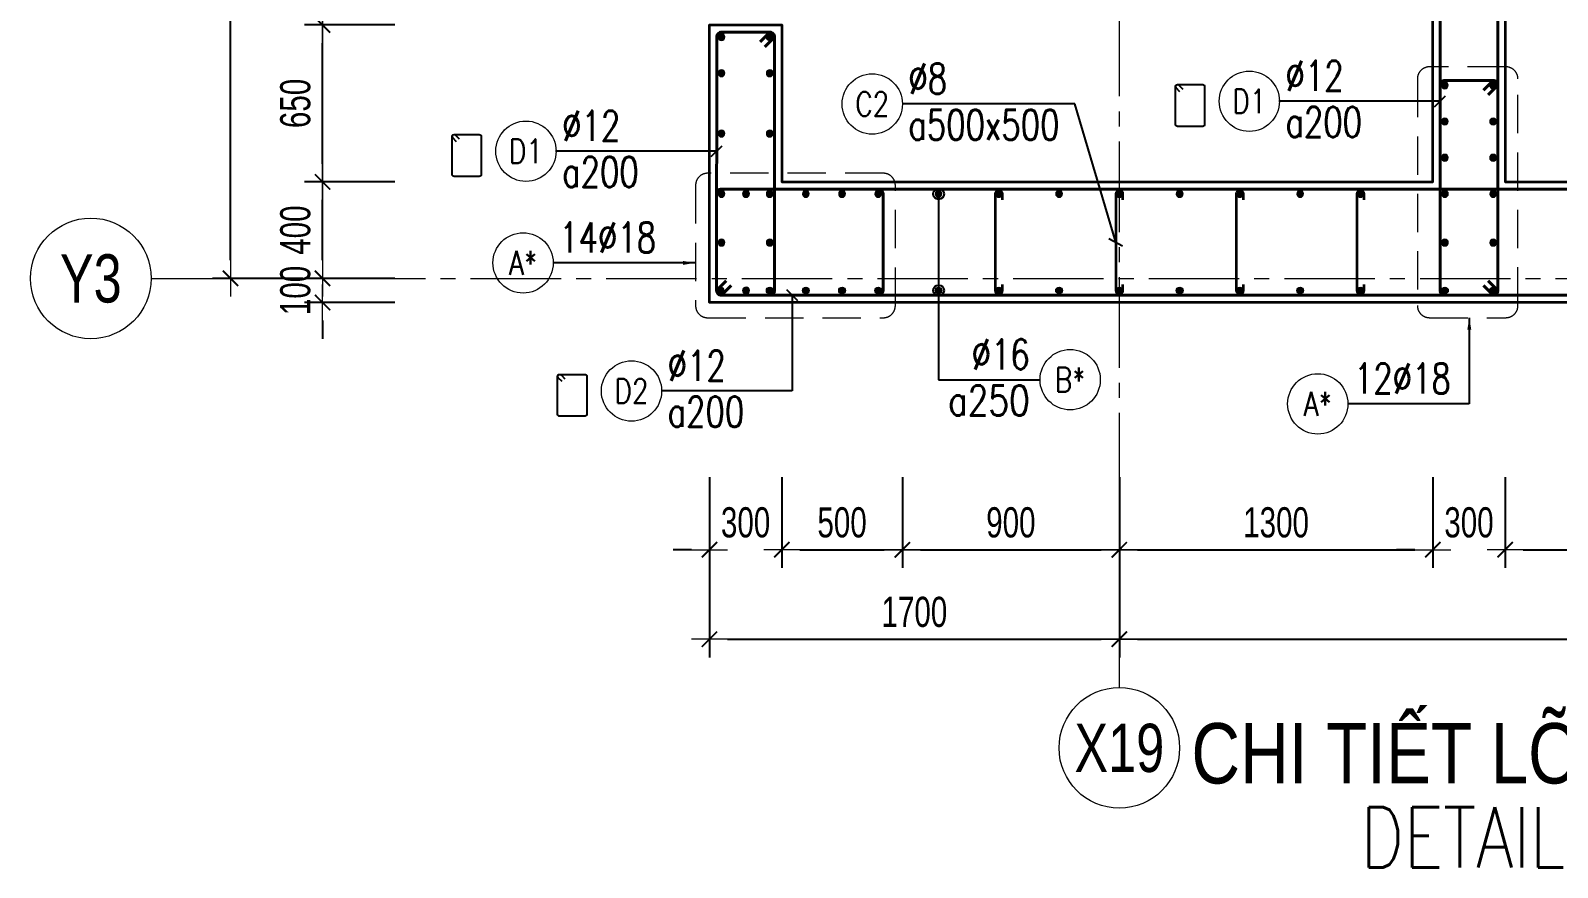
# Model space of a CAD drawing. Header units: millimetres. Extents: x 944027 to 981803, y -83026 to 82675.
# Drawn here: x 964636 to 970969, y 34143 to 37611 of the extents above; entities that cross this region are included whole.
import ezdxf
from ezdxf.enums import TextEntityAlignment as Align

# ---------------------------------------------------------------- set-up
doc = ezdxf.new("R2010")
doc.units = ezdxf.units.MM
doc.header["$MEASUREMENT"] = 0
for name, pattern in [('HIDDEN2', [4.7625, 3.175, -1.5875]), ('HT_Dim Grid$0$CENTER2', [1.125, 0.75, -0.125, 0.125, -0.125]), ('HT_Grid$0$CENTER2', [1.125, 0.75, -0.125, 0.125, -0.125])]:
    doc.linetypes.add(name, pattern=pattern)
doc.layers.get('0').update_dxf_attribs({"lineweight": 20})
doc.layers.get('Defpoints').update_dxf_attribs({"color": 151, "lineweight": 9})
for name, color, linetype, lineweight in [('HT_Dim Grid$0$NDC_S_AXIS', 5, 'HT_Dim Grid$0$CENTER2', 13), ('HT_Dim Grid$0$NDC_S_SYMBOL', 1, 'Continuous', 15), ('HT_Dim Grid$0$NDC_S_TEXT SYMBOL', 7, 'Continuous', 20), ('HT_Grid$0$NDC_S_AXIS', 5, 'HT_Grid$0$CENTER2', 13), ('KC-LEADER', 153, 'Continuous', 18), ('KC-THEP', 6, 'Continuous', 40), ('NDC_S_ANNO', 7, 'Continuous', 20), ('NDC_S_DIM', 1, 'Continuous', 15), ('NDC_S_ENG TITLE', 3, 'Continuous', 20), ('NDC_S_HIDDEN', 8, 'HIDDEN2', 13), ('NDC_S_LEADER', 1, 'Continuous', 15), ('NDC_S_REBAR', 4, 'Continuous', 35), ('NDC_S_STIRRUP', 4, 'Continuous', 40), ('NDC_S_TEXT SYMBOL', 7, 'Continuous', 20), ('NDC_S_VN TEXT', 7, 'Continuous', 20), ('NDC_S_VN TITLE', 6, 'Continuous', 35), ('NDC_S_WALL', 6, 'Continuous', 35)]:
    doc.layers.add(name, color=color, linetype=linetype, lineweight=lineweight)
doc.layers.add('Ligature', color=1, linetype='Continuous')
doc.styles.add('HT_Dim Grid$0$NDC_ANNO', font='', dxfattribs={"width": 0.8})
doc.styles.add('NDC_ANNO', font='', dxfattribs={"width": 0.8})
doc.styles.add('NDC_ARIAL', font='arial.ttf', dxfattribs={"width": 0.85})
doc.styles.add('NDC_DIM', font='', dxfattribs={"width": 0.75})
doc.styles.add('NDC_EN TXT', font='romans.shx', dxfattribs={"width": 0.8})
doc.styles.add('NDC_VIE TXT', font='arial.ttf', dxfattribs={"width": 0.8})
doc.styles.get('HT_Dim Grid$0$NDC_ANNO').set_extended_font_data('Dotum')
doc.styles.get('NDC_ANNO').set_extended_font_data('Dotum')
doc.styles.get('NDC_DIM').set_extended_font_data('Dotum')
doc.dimstyles.new('NDC_1-50', dxfattribs={"dimscale": 50, "dimtxt": 2.5, "dimasz": 1, "dimexe": 1.5, "dimexo": 0, "dimgap": 0.8, "dimtad": 1, "dimdec": 0, "dimdsep": 46, "dimtxsty": 'NDC_ARIAL', "dimblk": 'DIMMARK', "dimcen": 49999.938995, "dimdle": 1.5, "dimclrd": 1, "dimclre": 1, "dimclrt": 3, "dimadec": 0, "dimazin": 0, "dimtfac": 1, "dimtdec": 0, "dimtix": 1, "dimtmove": 2, "dimatfit": 3, "dimfxl": 1, "dimarcsym": 0})
doc.dimstyles.new('NDC_dim_30', dxfattribs={"dimscale": 30, "dimtxt": 2.5, "dimasz": 1.5, "dimexe": 1.5, "dimexo": 2.5, "dimgap": 1, "dimtad": 1, "dimdec": 0, "dimzin": 0, "dimdsep": 46, "dimtxsty": 'NDC_DIM', "dimblk": 'DIMMARK', "dimcen": 0.09, "dimdle": 1.2, "dimclrd": 1, "dimclre": 1, "dimclrt": 3, "dimadec": 0, "dimazin": 0, "dimtfac": 1, "dimtdec": 0, "dimtix": 1, "dimtofl": 0, "dimtmove": 0, "dimatfit": 3, "dimfxl": 6, "dimfxlon": 1, "dimtolj": 1, "dimtzin": 0, "dimarcsym": 0})
doc.dimstyles.new('NDC_dim_50', dxfattribs={"dimscale": 50, "dimtxt": 2.5, "dimasz": 1.5, "dimexe": 1.5, "dimexo": 2.5, "dimgap": 1, "dimtad": 1, "dimdec": 0, "dimzin": 0, "dimdsep": 46, "dimtxsty": 'NDC_DIM', "dimblk": 'DIMMARK', "dimcen": 0.09, "dimdle": 1.2, "dimclrd": 1, "dimclre": 1, "dimclrt": 3, "dimadec": 0, "dimazin": 0, "dimtfac": 1, "dimtdec": 0, "dimtix": 1, "dimtofl": 0, "dimtmove": 0, "dimatfit": 3, "dimfxl": 6, "dimfxlon": 1, "dimtolj": 1, "dimtzin": 0, "dimarcsym": 0})

# ---------------------------------------------------------------- blocks, each defined once
blk = doc.blocks.new('THEP')
at = {"layer": 'KC-LEADER', "color": 6}
blk.add_circle((0, 0), 14, dxfattribs=at)
at = {"layer": 'KC-THEP'}
for p, q in [((-14, 0), (14, 0)), ((9.9, 9.9), (-9.9, -9.9)), ((-9.9, 9.9), (9.9, -9.9)), ((0, 14), (0, -14))]:
    blk.add_line(p, q, dxfattribs=at)
blk = doc.blocks.new('DIMMARK')
at = {"layer": 'NDC_S_DIM', "color": 1}
blk.add_line((-1.5, 0), (1, 0), dxfattribs=at)
at = {"layer": 'NDC_S_DIM', "color": 2, "const_width": 0.1}
blk.add_lwpolyline([(-0.424, -0.424), (0.424, 0.424)], dxfattribs=at)
blk = doc.blocks.new('*U13')
blk.add_circle((-2.5, 0), 2.5)
at = {"layer": 'NDC_S_VN TEXT', "color": 3, "style": 'NDC_EN TXT', "width": 0.75}
blk.add_attdef('DK1', (0.5, 0.85), '', height=2.5, dxfattribs=at)
at = {"layer": 'NDC_S_VN TEXT', "color": 7, "style": 'NDC_EN TXT', "width": 0.8}
blk.add_attdef('SH2', text='', height=2, dxfattribs=at).set_placement((-2.5, 0), align=Align.MIDDLE)
blk = doc.blocks.new('*U11')
blk.add_circle((-2.5, 0), 2.5)
at = {"layer": 'NDC_S_VN TEXT', "color": 3, "style": 'NDC_EN TXT', "width": 0.75}
for tag, p in [('DK1', (0.5, 0.85)), ('KC1', (0.5, -2.97))]:
    blk.add_attdef(tag, p, '', height=2.5, dxfattribs=at)
at = {"layer": 'NDC_S_VN TEXT', "color": 7, "style": 'NDC_EN TXT', "width": 0.8}
blk.add_attdef('SH2', text='', height=2, dxfattribs=at).set_placement((-2.5, 0), align=Align.MIDDLE)
blk = doc.blocks.new('*U10')
blk.add_circle((2.5, 0), 2.5)
at = {"layer": 'NDC_S_VN TEXT', "color": 3, "style": 'NDC_EN TXT'}
for tag, width, p in [('DK2', 0.75, (-0.85, 0.85)), ('KC2', 0.8, (-0.85, -2.97))]:
    blk.add_attdef(tag, text='', height=2.5, dxfattribs=dict(at, width=width)).set_placement(p, align=Align.RIGHT)
at = {"layer": 'NDC_S_VN TEXT', "color": 7, "style": 'NDC_EN TXT', "width": 0.8}
blk.add_attdef('SH3', text='', height=2, dxfattribs=at).set_placement((2.5, 0), align=Align.MIDDLE)
blk = doc.blocks.new('*U12')
blk.add_circle((-2.5, 0), 2.5)
at = {"layer": 'NDC_S_VN TEXT', "color": 3, "style": 'NDC_EN TXT', "width": 0.75}
for tag, p in [('DK1', (0.5, 0.85)), ('KC1', (0.5, -2.97))]:
    blk.add_attdef(tag, p, '', height=2.5, dxfattribs=at)
at = {"layer": 'NDC_S_VN TEXT', "color": 7, "style": 'NDC_EN TXT', "width": 0.8}
blk.add_attdef('SH2', text='', height=2, dxfattribs=at).set_placement((-2.5, 0), align=Align.MIDDLE)
blk = doc.blocks.new('*D217')
at = {"layer": 'Defpoints', "color": 0, "transparency": 16777216}
for p in [(965847.3, 36984.3), (967751.7, 36984.3), (967451.7, 36584.3)]:
    blk.add_point(p, dxfattribs=at)
at = {"layer": 'NDC_S_DIM', "color": 1, "lineweight": -2, "transparency": 16777216}
for p, q in [((966147.3, 36984.3), (965772.3, 36984.3)), ((965847.3, 36659.3), (965847.3, 36909.3)), ((966147.3, 36584.3), (965772.3, 36584.3))]:
    blk.add_line(p, q, dxfattribs=at)
at = {"layer": 'NDC_S_DIM', "color": 1, "lineweight": -2, "transparency": 16777216, "xscale": 75, "yscale": 75, "zscale": 75}
for p, rotation in [((965847.3, 36984.3), 90), ((965847.3, 36584.3), 270)]:
    blk.add_blockref('DIMMARK', p, dxfattribs=dict(at, rotation=rotation))
at = {"layer": 'NDC_S_DIM', "color": 3, "transparency": 16777216, "insert": (965734.7, 36784.3), "char_height": 125, "attachment_point": 5, "rotation": 90, "style": 'NDC_DIM'}
blk.add_mtext('\\A1;400', dxfattribs=at)
blk = doc.blocks.new('*D218')
at = {"layer": 'Defpoints', "color": 0, "transparency": 16777216}
for p in [(965847.3, 37634.3), (967751.7, 37634.3), (967751.7, 36984.3)]:
    blk.add_point(p, dxfattribs=at)
at = {"layer": 'NDC_S_DIM', "color": 1, "lineweight": -2, "transparency": 16777216}
for p, q in [((966147.3, 37634.3), (965772.3, 37634.3)), ((965847.3, 37059.3), (965847.3, 37559.3)), ((966147.3, 36984.3), (965772.3, 36984.3))]:
    blk.add_line(p, q, dxfattribs=at)
at = {"layer": 'NDC_S_DIM', "color": 1, "lineweight": -2, "transparency": 16777216, "xscale": 75, "yscale": 75, "zscale": 75}
for p, rotation in [((965847.3, 37634.3), 90), ((965847.3, 36984.3), 270)]:
    blk.add_blockref('DIMMARK', p, dxfattribs=dict(at, rotation=rotation))
at = {"layer": 'NDC_S_DIM', "color": 3, "transparency": 16777216, "insert": (965734.7, 37309.3), "char_height": 125, "attachment_point": 5, "rotation": 90, "style": 'NDC_DIM'}
blk.add_mtext('\\A1;650', dxfattribs=at)
blk = doc.blocks.new('*D221')
at = {"layer": 'Defpoints', "color": 0, "transparency": 16777216}
for p in [(965465.4, 45584.3), (967451.7, 45584.3), (967451.7, 36584.3)]:
    blk.add_point(p, dxfattribs=at)
at = {"layer": 'NDC_S_DIM', "color": 1, "lineweight": -2, "transparency": 16777216}
for p, q in [((965765.4, 45584.3), (965390.4, 45584.3)), ((965465.4, 36659.3), (965465.4, 45509.3)), ((965765.4, 36584.3), (965390.4, 36584.3))]:
    blk.add_line(p, q, dxfattribs=at)
at = {"layer": 'NDC_S_DIM', "color": 1, "lineweight": -2, "transparency": 16777216, "xscale": 75, "yscale": 75, "zscale": 75}
for p, rotation in [((965465.4, 45584.3), 90), ((965465.4, 36584.3), 270)]:
    blk.add_blockref('DIMMARK', p, dxfattribs=dict(at, rotation=rotation))
at = {"layer": 'NDC_S_DIM', "color": 3, "transparency": 16777216, "insert": (965352.8, 41084.3), "char_height": 125, "attachment_point": 5, "rotation": 90, "style": 'NDC_DIM'}
blk.add_mtext('\\A1;9000', dxfattribs=at)
blk = doc.blocks.new('*D200')
at = {"layer": 'Defpoints', "color": 0, "transparency": 16777216}
for p in [(967751.7, 36984.3), (967451.7, 36484.3), (967751.7, 35460)]:
    blk.add_point(p, dxfattribs=at)
at = {"layer": 'NDC_S_DIM', "color": 1, "lineweight": -2, "transparency": 16777216}
for p, q in [((967451.7, 35760), (967451.7, 35385)), ((967751.7, 35760), (967751.7, 35385)), ((967376.7, 35460), (967301.7, 35460)), ((967826.7, 35460), (967901.7, 35460))]:
    blk.add_line(p, q, dxfattribs=at)
at = {"layer": 'NDC_S_DIM', "color": 1, "lineweight": -2, "transparency": 16777216, "xscale": 75, "yscale": 75, "zscale": 75}
blk.add_blockref('DIMMARK', (967451.7, 35460), dxfattribs=at)
at = {"layer": 'NDC_S_DIM', "color": 1, "lineweight": -2, "transparency": 16777216, "xscale": 75, "yscale": 75, "zscale": 75, "rotation": 180}
blk.add_blockref('DIMMARK', (967751.7, 35460), dxfattribs=at)
at = {"layer": 'NDC_S_DIM', "color": 3, "transparency": 16777216, "insert": (967601.7, 35572.6), "char_height": 125, "attachment_point": 5, "style": 'NDC_DIM'}
blk.add_mtext('\\A1;300', dxfattribs=at)
blk = doc.blocks.new('*D201')
at = {"layer": 'Defpoints', "color": 0, "transparency": 16777216}
for p in [(967751.7, 36984.3), (968251.8, 36758.3), (968251.8, 35460)]:
    blk.add_point(p, dxfattribs=at)
at = {"layer": 'NDC_S_DIM', "color": 1, "lineweight": -2, "transparency": 16777216}
for p, q in [((967751.7, 35760), (967751.7, 35385)), ((968251.8, 35760), (968251.8, 35385)), ((967826.7, 35460), (968176.8, 35460))]:
    blk.add_line(p, q, dxfattribs=at)
at = {"layer": 'NDC_S_DIM', "color": 1, "lineweight": -2, "transparency": 16777216, "xscale": 75, "yscale": 75, "zscale": 75, "rotation": 180}
blk.add_blockref('DIMMARK', (967751.7, 35460), dxfattribs=at)
at = {"layer": 'NDC_S_DIM', "color": 1, "lineweight": -2, "transparency": 16777216, "xscale": 75, "yscale": 75, "zscale": 75}
blk.add_blockref('DIMMARK', (968251.8, 35460), dxfattribs=at)
at = {"layer": 'NDC_S_DIM', "color": 3, "transparency": 16777216, "insert": (968001.8, 35572.6), "char_height": 125, "attachment_point": 5, "style": 'NDC_DIM'}
blk.add_mtext('\\A1;500', dxfattribs=at)
blk = doc.blocks.new('*D202')
at = {"layer": 'Defpoints', "color": 0, "transparency": 16777216}
for p in [(970451.7, 36984.3), (970751.7, 36984.3), (970751.7, 35460)]:
    blk.add_point(p, dxfattribs=at)
at = {"layer": 'NDC_S_DIM', "color": 1, "lineweight": -2, "transparency": 16777216}
for p, q in [((970451.7, 35760), (970451.7, 35385)), ((970751.7, 35760), (970751.7, 35385)), ((970376.7, 35460), (970301.7, 35460)), ((970826.7, 35460), (970901.7, 35460))]:
    blk.add_line(p, q, dxfattribs=at)
at = {"layer": 'NDC_S_DIM', "color": 1, "lineweight": -2, "transparency": 16777216, "xscale": 75, "yscale": 75, "zscale": 75}
blk.add_blockref('DIMMARK', (970451.7, 35460), dxfattribs=at)
at = {"layer": 'NDC_S_DIM', "color": 1, "lineweight": -2, "transparency": 16777216, "xscale": 75, "yscale": 75, "zscale": 75, "rotation": 180}
blk.add_blockref('DIMMARK', (970751.7, 35460), dxfattribs=at)
at = {"layer": 'NDC_S_DIM', "color": 3, "transparency": 16777216, "insert": (970601.7, 35572.6), "char_height": 125, "attachment_point": 5, "style": 'NDC_DIM'}
blk.add_mtext('\\A1;300', dxfattribs=at)
blk = doc.blocks.new('*D203')
at = {"layer": 'Defpoints', "color": 0, "transparency": 16777216}
for p in [(970751.7, 36984.3), (972951.3, 36731.9), (972951.3, 35460)]:
    blk.add_point(p, dxfattribs=at)
at = {"layer": 'NDC_S_DIM', "color": 1, "lineweight": -2, "transparency": 16777216}
for p, q in [((970751.7, 35760), (970751.7, 35385)), ((972951.3, 35760), (972951.3, 35385)), ((970826.7, 35460), (972876.3, 35460))]:
    blk.add_line(p, q, dxfattribs=at)
at = {"layer": 'NDC_S_DIM', "color": 1, "lineweight": -2, "transparency": 16777216, "xscale": 75, "yscale": 75, "zscale": 75, "rotation": 180}
blk.add_blockref('DIMMARK', (970751.7, 35460), dxfattribs=at)
at = {"layer": 'NDC_S_DIM', "color": 1, "lineweight": -2, "transparency": 16777216, "xscale": 75, "yscale": 75, "zscale": 75}
blk.add_blockref('DIMMARK', (972951.3, 35460), dxfattribs=at)
at = {"layer": 'NDC_S_DIM', "color": 3, "transparency": 16777216, "insert": (971851.5, 35572.6), "char_height": 125, "attachment_point": 5, "style": 'NDC_DIM'}
blk.add_mtext('\\A1;2200', dxfattribs=at)
blk = doc.blocks.new('*D206')
at = {"layer": 'Defpoints', "color": 0, "transparency": 16777216}
for p in [(967451.7, 36558), (969151.7, 36316.1), (969151.7, 35089)]:
    blk.add_point(p, dxfattribs=at)
at = {"layer": 'NDC_S_DIM', "color": 1, "lineweight": -2, "transparency": 16777216}
for p, q in [((967451.7, 35389), (967451.7, 35014)), ((969151.7, 35389), (969151.7, 35014)), ((967526.7, 35089), (969076.7, 35089))]:
    blk.add_line(p, q, dxfattribs=at)
at = {"layer": 'NDC_S_DIM', "color": 1, "lineweight": -2, "transparency": 16777216, "xscale": 75, "yscale": 75, "zscale": 75, "rotation": 180}
blk.add_blockref('DIMMARK', (967451.7, 35089), dxfattribs=at)
at = {"layer": 'NDC_S_DIM', "color": 1, "lineweight": -2, "transparency": 16777216, "xscale": 75, "yscale": 75, "zscale": 75}
blk.add_blockref('DIMMARK', (969151.7, 35089), dxfattribs=at)
at = {"layer": 'NDC_S_DIM', "color": 3, "transparency": 16777216, "insert": (968301.7, 35201.6), "char_height": 125, "attachment_point": 5, "style": 'NDC_DIM'}
blk.add_mtext('\\A1;1700', dxfattribs=at)
blk = doc.blocks.new('*U21')
at = {"layer": 'HT_Dim Grid$0$NDC_S_SYMBOL'}
blk.add_line((0, 5), (0, 9), dxfattribs=at)
blk.add_circle((0, 0), 5, dxfattribs=at)
at = {"layer": 'HT_Dim Grid$0$NDC_S_TEXT SYMBOL', "color": 7, "style": 'HT_Dim Grid$0$NDC_ANNO', "width": 0.8}
blk.add_attdef('GRID', text='', height=4, dxfattribs=at).set_placement((0, 0), align=Align.MIDDLE)
blk = doc.blocks.new('*D185')
at = {"layer": 'Defpoints', "color": 0, "ltscale": 200, "transparency": 16777216}
for p in [(968251.8, 36758.3), (969151.7, 36316.1), (969151.7, 35460)]:
    blk.add_point(p, dxfattribs=at)
at = {"layer": 'NDC_S_DIM', "color": 1, "lineweight": -2, "ltscale": 200, "transparency": 16777216}
for p, q in [((968251.8, 35760), (968251.8, 35385)), ((969151.7, 35760), (969151.7, 35385)), ((968326.8, 35460), (969076.7, 35460))]:
    blk.add_line(p, q, dxfattribs=at)
at = {"layer": 'NDC_S_DIM', "color": 1, "lineweight": -2, "ltscale": 200, "transparency": 16777216, "xscale": 75, "yscale": 75, "zscale": 75, "rotation": 180}
blk.add_blockref('DIMMARK', (968251.8, 35460), dxfattribs=at)
at = {"layer": 'NDC_S_DIM', "color": 1, "lineweight": -2, "ltscale": 200, "transparency": 16777216, "xscale": 75, "yscale": 75, "zscale": 75}
blk.add_blockref('DIMMARK', (969151.7, 35460), dxfattribs=at)
at = {"layer": 'NDC_S_DIM', "color": 3, "ltscale": 200, "transparency": 16777216, "insert": (968701.8, 35572.6), "char_height": 125, "attachment_point": 5, "style": 'NDC_DIM'}
blk.add_mtext('\\A1;900', dxfattribs=at)
blk = doc.blocks.new('*D186')
at = {"layer": 'Defpoints', "color": 0, "ltscale": 200, "transparency": 16777216}
for p in [(970451.7, 36984.3), (969151.7, 36316.1), (970451.7, 35460)]:
    blk.add_point(p, dxfattribs=at)
at = {"layer": 'NDC_S_DIM', "color": 1, "lineweight": -2, "ltscale": 200, "transparency": 16777216}
for p, q in [((969151.7, 35760), (969151.7, 35385)), ((970451.7, 35760), (970451.7, 35385)), ((969226.7, 35460), (970376.7, 35460))]:
    blk.add_line(p, q, dxfattribs=at)
at = {"layer": 'NDC_S_DIM', "color": 1, "lineweight": -2, "ltscale": 200, "transparency": 16777216, "xscale": 75, "yscale": 75, "zscale": 75, "rotation": 180}
blk.add_blockref('DIMMARK', (969151.7, 35460), dxfattribs=at)
at = {"layer": 'NDC_S_DIM', "color": 1, "lineweight": -2, "ltscale": 200, "transparency": 16777216, "xscale": 75, "yscale": 75, "zscale": 75}
blk.add_blockref('DIMMARK', (970451.7, 35460), dxfattribs=at)
at = {"layer": 'NDC_S_DIM', "color": 3, "ltscale": 200, "transparency": 16777216, "insert": (969801.7, 35572.6), "char_height": 125, "attachment_point": 5, "style": 'NDC_DIM'}
blk.add_mtext('\\A1;1300', dxfattribs=at)
blk = doc.blocks.new('*D187')
at = {"layer": 'Defpoints', "color": 0, "ltscale": 200, "transparency": 16777216}
for p in [(973751.7, 36700.8), (969151.7, 36316.1), (973751.7, 35089)]:
    blk.add_point(p, dxfattribs=at)
at = {"layer": 'NDC_S_DIM', "color": 1, "lineweight": -2, "ltscale": 200, "transparency": 16777216}
for p, q in [((969151.7, 35389), (969151.7, 35014)), ((973751.7, 35389), (973751.7, 35014)), ((969226.7, 35089), (973676.7, 35089))]:
    blk.add_line(p, q, dxfattribs=at)
at = {"layer": 'NDC_S_DIM', "color": 1, "lineweight": -2, "ltscale": 200, "transparency": 16777216, "xscale": 75, "yscale": 75, "zscale": 75, "rotation": 180}
blk.add_blockref('DIMMARK', (969151.7, 35089), dxfattribs=at)
at = {"layer": 'NDC_S_DIM', "color": 1, "lineweight": -2, "ltscale": 200, "transparency": 16777216, "xscale": 75, "yscale": 75, "zscale": 75}
blk.add_blockref('DIMMARK', (973751.7, 35089), dxfattribs=at)
at = {"layer": 'NDC_S_DIM', "color": 3, "ltscale": 200, "transparency": 16777216, "insert": (971451.7, 35201.6), "char_height": 125, "attachment_point": 5, "style": 'NDC_DIM'}
blk.add_mtext('\\A1;4600', dxfattribs=at)
blk = doc.blocks.new('*U22')
at = {"layer": 'HT_Dim Grid$0$NDC_S_SYMBOL'}
blk.add_line((5, 0), (9, 0), dxfattribs=at)
blk.add_circle((0, 0), 5, dxfattribs=at)
at = {"layer": 'HT_Dim Grid$0$NDC_S_TEXT SYMBOL', "color": 7, "style": 'HT_Dim Grid$0$NDC_ANNO', "width": 0.8}
blk.add_attdef('GRID', text='', height=4, rotation=270, dxfattribs=at).set_placement((0, 0), align=Align.MIDDLE)
blk = doc.blocks.new('*D177')
at = {"layer": 'Defpoints', "color": 0, "ltscale": 200, "transparency": 16777216}
for p in [(967451.7, 36584.3), (965847.3, 36484.3), (967451.7, 36484.3)]:
    blk.add_point(p, dxfattribs=at)
at = {"layer": 'NDC_S_DIM', "color": 1, "lineweight": -2, "ltscale": 200, "transparency": 16777216}
for p, q in [((965847.3, 36659.3), (965847.3, 36734.3)), ((966147.3, 36584.3), (965772.3, 36584.3)), ((966147.3, 36484.3), (965772.3, 36484.3)), ((965847.3, 36409.3), (965847.3, 36334.3))]:
    blk.add_line(p, q, dxfattribs=at)
at = {"layer": 'NDC_S_DIM', "color": 1, "lineweight": -2, "ltscale": 200, "transparency": 16777216, "xscale": 75, "yscale": 75, "zscale": 75}
for p, rotation in [((965847.3, 36584.3), 270), ((965847.3, 36484.3), 90)]:
    blk.add_blockref('DIMMARK', p, dxfattribs=dict(at, rotation=rotation))
at = {"layer": 'NDC_S_DIM', "color": 3, "ltscale": 200, "transparency": 16777216, "insert": (965734.7, 36534.3), "char_height": 125, "attachment_point": 5, "rotation": 90, "style": 'NDC_DIM'}
blk.add_mtext('\\A1;100', dxfattribs=at)
blk = doc.blocks.new('*D181')
at = {"layer": 'Defpoints', "color": 0, "ltscale": 200, "transparency": 16777216}
for p in [(965847.3, 39034.3), (967539.1, 39034.3), (967751.7, 37634.3)]:
    blk.add_point(p, dxfattribs=at)
at = {"layer": 'NDC_S_DIM', "color": 1, "lineweight": -2, "ltscale": 200, "transparency": 16777216}
for p, q in [((966147.3, 39034.3), (965772.3, 39034.3)), ((965847.3, 37709.3), (965847.3, 38959.3)), ((966147.3, 37634.3), (965772.3, 37634.3))]:
    blk.add_line(p, q, dxfattribs=at)
at = {"layer": 'NDC_S_DIM', "color": 1, "lineweight": -2, "ltscale": 200, "transparency": 16777216, "xscale": 75, "yscale": 75, "zscale": 75}
for p, rotation in [((965847.3, 39034.3), 90), ((965847.3, 37634.3), 270)]:
    blk.add_blockref('DIMMARK', p, dxfattribs=dict(at, rotation=rotation))
at = {"layer": 'NDC_S_DIM', "color": 3, "ltscale": 200, "transparency": 16777216, "insert": (965734.7, 38334.3), "char_height": 125, "attachment_point": 5, "rotation": 90, "style": 'NDC_DIM'}
blk.add_mtext('\\A1;1400', dxfattribs=at)
blk = doc.blocks.new('Drawing name_symbol')
at = {"layer": 'NDC_S_ENG TITLE', "style": 'NDC_EN TXT', "width": 0.8}
blk.add_attdef('SECTDET1', text='', height=5, dxfattribs=at).set_placement((0, 1.01), align=Align.CENTER)
at = {"layer": 'NDC_S_TEXT SYMBOL', "lineweight": 25, "style": 'NDC_ANNO', "width": 0.8}
blk.add_attdef('SSCALE', text='', height=2.5, dxfattribs=at).set_placement((0, -4), align=Align.CENTER)
at = {"layer": 'NDC_S_VN TITLE', "style": 'NDC_VIE TXT', "width": 0.8}
blk.add_attdef('SECTDET2', text='', height=5, dxfattribs=at).set_placement((0, 7.97), align=Align.CENTER)

msp = doc.modelspace()

# ---------------------------------------------------------------- linework, layer by layer
at = {"layer": 'HT_Grid$0$NDC_S_AXIS', "ltscale": 500}
for p, q in [((969151.7, 35089), (969151.7, 47079.6)), ((965336.2, 36584.3), (975517.7, 36584.3))]:
    msp.add_line(p, q, dxfattribs=at)
at = {"layer": 'Ligature'}
for points in [[(969402.9, 37357.3), (969386.9, 37373.3, -0.668179), (969392.7, 37387.2), (969497.3, 37387.2, -0.414214), (969505.5, 37379), (969505.5, 37221.9, -0.414214), (969497.3, 37213.8), (969392.7, 37213.8, -0.414214), (969384.5, 37221.9), (969384.5, 37379, -0.668179), (969398.5, 37384.8), (969414.4, 37368.9)], [(966402.9, 37150.3), (966386.9, 37166.3, -0.668179), (966392.7, 37180.2), (966497.3, 37180.2, -0.414214), (966505.5, 37172), (966505.5, 37014.9, -0.414214), (966497.3, 37006.8), (966392.7, 37006.8, -0.414214), (966384.5, 37014.9), (966384.5, 37172, -0.668179), (966398.5, 37177.8), (966414.4, 37161.9)], [(966840.7, 36156.7), (966824.7, 36172.7, -0.668179), (966830.5, 36186.6), (966935.1, 36186.6, -0.414214), (966943.3, 36178.4), (966943.3, 36021.3, -0.414214), (966935.1, 36013.2), (966830.5, 36013.2, -0.414214), (966822.3, 36021.3), (966822.3, 36178.4, -0.668179), (966836.3, 36184.2), (966852.2, 36168.3)]]:
    msp.add_lwpolyline(points, format="xyb", dxfattribs=at)
at = {"layer": 'NDC_S_HIDDEN', "ltscale": 50}
for points in [[(970437.7, 36421.5), (970754.8, 36421.5, 0.414214), (970804.8, 36471.5), (970804.8, 37410.8, 0.414214), (970754.8, 37460.8), (970437.7, 37460.8, 0.414214), (970387.7, 37410.8), (970387.7, 36471.5, 0.414214)], [(967444.3, 36421.2), (968172.8, 36421.2, 0.414214), (968222.8, 36471.2), (968222.8, 36969.9, 0.414214), (968172.8, 37019.9), (967444.3, 37019.9, 0.414214), (967394.3, 36969.9), (967394.3, 36471.2, 0.414214)]]:
    msp.add_lwpolyline(points, format="xyb", close=True, dxfattribs=at)
at = {"layer": 'NDC_S_REBAR'}
for points in [[(968666.7, 36909.3), (968666.7, 36934.3, 1), (968636.7, 36934.3), (968636.7, 36534.3, 1), (968666.7, 36534.3), (968666.7, 36559.3)], [(969166.7, 36909.3), (969166.7, 36934.3, 1), (969136.7, 36934.3), (969136.7, 36534.3, 1), (969166.7, 36534.3), (969166.7, 36559.3)], [(969666.7, 36909.3), (969666.7, 36934.3, 1), (969636.7, 36934.3), (969636.7, 36534.3, 1), (969666.7, 36534.3), (969666.7, 36559.3)], [(970166.7, 36909.3), (970166.7, 36934.3, 1), (970136.7, 36934.3), (970136.7, 36534.3, 1), (970166.7, 36534.3), (970166.7, 36559.3)]]:
    msp.add_lwpolyline(points, format="xyb", dxfattribs=at)
at = {"layer": 'NDC_S_STIRRUP'}
for points in [[(970681.7, 36574.3), (970721.7, 36534.3, -0.414214), (970701.7, 36514.3), (970501.7, 36514.3, -0.414214), (970481.7, 36534.3), (970481.7, 45634.3, -0.414214), (970501.7, 45654.3), (970701.7, 45654.3, -0.414214), (970721.7, 45634.3), (970721.7, 36534.3, -0.414214), (970701.7, 36514.3), (970661.7, 36554.3)], [(967681.9, 37544.3), (967721.9, 37584.3, 0.414214), (967701.9, 37604.3), (967501.9, 37604.3, 0.414214), (967481.9, 37584.3), (967481.7, 36534.3, 0.414214), (967501.7, 36514.3), (967701.7, 36514.3, 0.414214), (967721.7, 36534.3), (967721.9, 37584.3, 0.414214), (967701.9, 37604.3), (967661.9, 37564.3)], [(970681.9, 37344.3), (970721.9, 37384.3, 0.414214), (970701.9, 37404.3), (970501.9, 37404.3, 0.414214), (970481.9, 37384.3), (970481.7, 36534.3, 0.414214), (970501.7, 36514.3), (970701.7, 36514.3, 0.414214), (970721.7, 36534.3), (970721.9, 37384.3, 0.414214), (970701.9, 37404.3), (970661.9, 37364.3)], [(967541.7, 36554.3), (967501.7, 36514.3, -0.414214), (967481.7, 36534.3), (967481.7, 36934.3, -0.414214), (967501.7, 36954.3), (968151.7, 36954.3, -0.414214), (968171.7, 36934.3), (968171.7, 36534.3, -0.414214), (968151.7, 36514.3), (967501.7, 36514.3, -0.414214), (967481.7, 36534.3), (967521.7, 36574.3)], [(967541.7, 36554.3), (967501.7, 36514.3, -0.414214), (967481.7, 36534.3), (967481.7, 36934.3, -0.414214), (967501.7, 36954.3), (973701.7, 36954.3, -0.414214), (973721.7, 36934.3), (973721.7, 36534.3, -0.414214), (973701.7, 36514.3), (967501.7, 36514.3, -0.414214), (967481.7, 36534.3), (967521.7, 36574.3)]]:
    msp.add_lwpolyline(points, format="xyb", dxfattribs=at)
at = {"layer": 'NDC_S_WALL', "ltscale": 10}
msp.add_lwpolyline([(970751.7, 45184.3), (970751.7, 36984.3), (973451.7, 36984.3), (973451.7, 37634.3), (973751.7, 37634.3), (973751.7, 36484.3), (967451.7, 36484.3), (967451.7, 37634.3), (967751.7, 37634.3), (967751.7, 36984.3), (970451.7, 36984.3), (970451.7, 42384.3)], dxfattribs=at)

# ---------------------------------------------------------------- block references
at = {"layer": 'HT_Dim Grid$0$NDC_S_AXIS'}
ref = msp.add_blockref('*U22', (964886.2, 36584.3), dxfattribs=dict(at, xscale=50, yscale=50, zscale=150))
ref.add_attrib('GRID', 'Y3', dxfattribs={"layer": 'HT_Dim Grid$0$NDC_S_TEXT SYMBOL', "color": 7, "height": 200, "style": 'HT_Dim Grid$0$NDC_ANNO', "width": 0.8}).set_placement((964886.2, 36584.3), align=Align.MIDDLE)
at = {"layer": 'HT_Dim Grid$0$NDC_S_AXIS', "xscale": 50, "yscale": 50, "zscale": 50}
msp.add_blockref('*U21', (969151.7, 34639), dxfattribs=at).add_auto_attribs({'GRID': 'X19'})
at = {"layer": 'KC-THEP', "xscale": -1, "rotation": 350.3314355636191}
for p in [(967501.7, 37584.3), (967701.7, 37584.3), (967501.7, 37434.3), (967701.7, 37434.3), (970501.7, 37384.3), (970701.7, 37384.3), (970501.7, 37234.3), (970701.7, 37234.3), (967501.7, 37184.3), (967701.7, 37184.3), (970501.7, 37084.3), (970701.7, 37084.3), (967501.7, 36934.3), (967603.5, 36934.3), (967701.7, 36934.3), (967851.7, 36934.3), (968001.7, 36934.3), (968151.7, 36934.3), (968401.7, 36934.3), (968651.7, 36934.3), (968901.7, 36934.3), (969151.7, 36934.3), (969401.7, 36934.3), (969651.7, 36934.3), (969901.7, 36934.3), (970151.7, 36934.3), (970501.9, 36934.3), (970701.9, 36934.3), (967501.7, 36732.5), (967701.7, 36732.5), (970501.9, 36732.5), (970701.9, 36732.5), (967498.2, 36534.3), (967603.5, 36534.3)]:
    msp.add_blockref('THEP', p, dxfattribs=at)
at = {"layer": 'KC-THEP', "rotation": 189.6685644363809}
for p in [(967701.7, 36534.3), (967851.7, 36534.3), (968001.7, 36534.3), (968151.7, 36534.3), (968401.7, 36534.3), (968651.7, 36534.3), (968901.7, 36534.3), (969151.7, 36534.3), (969401.7, 36534.3), (969651.7, 36534.3), (969901.7, 36534.3), (970151.7, 36534.3), (970501.9, 36534.3), (970701.9, 36534.3)]:
    msp.add_blockref('THEP', p, dxfattribs=at)
at = {"layer": 'NDC_S_ANNO'}
ref = msp.add_blockref('Drawing name_symbol', (972256.2, 34092.9), dxfattribs=dict(at, xscale=50, yscale=50, zscale=50))
ref.add_attrib('SECTDET1', 'DETAIL OF CORE WALL HT-CW2', dxfattribs={"layer": 'NDC_S_ENG TITLE', "height": 250, "style": 'NDC_EN TXT', "width": 0.8}).set_placement((972256.2, 34143.5), align=Align.CENTER)
ref.add_attrib('SECTDET2', 'CHI TIẾT LÕI VÁCH HT-CW2 TẦNG 6F~19F', dxfattribs={"layer": 'NDC_S_VN TITLE', "height": 250, "style": 'NDC_VIE TXT', "width": 0.8}).set_placement((972256.2, 34491.4), align=Align.CENTER)
at = {"layer": 'NDC_S_VN TEXT', "xscale": 50, "yscale": 50, "zscale": 50}
for name, p, values in [('*U12', (968251.9, 37306.9), {'SH2': 'C2', 'DK1': '%%c8', 'KC1': 'a500x500'}), ('*U11', (969815.8, 37318.3), {'SH2': 'D1', 'DK1': '%%C12', 'KC1': 'a200'}), ('*U11', (966815.8, 37111.3), {'SH2': 'D1', 'DK1': '%%C12', 'KC1': 'a200'}), ('*U13', (966804, 36648.4), {'SH2': 'A*', 'DK1': '14%%C18'}), ('*U10', (968822.8, 36164.6), {'SH3': 'B*', 'DK2': '%%C16', 'KC2': 'a250'}), ('*U11', (967253.6, 36117.7), {'SH2': 'D2', 'DK1': '%%C12', 'KC1': 'a200'}), ('*U13', (970099.7, 36064.3), {'SH2': 'A*', 'DK1': '12%%C18'})]:
    msp.add_blockref(name, p, dxfattribs=at).add_auto_attribs(values)

# ---------------------------------------------------------------- dimensions: what is measured, and where the dimension line sits
at = {"layer": 'NDC_S_DIM'}
for base, p2, picture, middle in [((965465.4, 45584.3), (967451.7, 45584.3), '*D221', (965352.8, 41084.3)), ((965847.3, 36984.3), (967751.7, 36984.3), '*D217', (965734.7, 36784.3))]:
    dim = msp.add_linear_dim(base=base, p1=(967451.7, 36584.3), p2=p2, angle=90, dimstyle='NDC_dim_50', dxfattribs=at)
    dim.commit()
    dim.dimension.update_dxf_attribs({"geometry": picture, "text_midpoint": middle})
at = {"layer": 'NDC_S_DIM', "ltscale": 200}
for base, p1, p2, picture, middle in [((965847.3, 39034.3), (967751.7, 37634.3), (967539.1, 39034.3), '*D181', (965734.7, 38334.3)), ((965847.3, 36484.3), (967451.7, 36584.3), (967451.7, 36484.3), '*D177', (965734.7, 36534.3))]:
    dim = msp.add_linear_dim(base=base, p1=p1, p2=p2, angle=90, dimstyle='NDC_dim_50', override={"dimtmove": 1}, dxfattribs=at)
    dim.commit()
    dim.dimension.update_dxf_attribs({"geometry": picture, "text_midpoint": middle})
at = {"layer": 'NDC_S_DIM'}
dim = msp.add_linear_dim(base=(965847.3, 37634.3), p1=(967751.7, 36984.3), p2=(967751.7, 37634.3), angle=90, dimstyle='NDC_dim_50', override={"dimtmove": 1}, dxfattribs=at)
dim.commit()
dim.dimension.update_dxf_attribs({"geometry": '*D218', "text_midpoint": (965734.7, 37309.3)})
for base, p1, p2, picture, middle in [((967751.7, 35460), (967451.7, 36484.3), (967751.7, 36984.3), '*D200', (967601.7, 35572.6)), ((969151.7, 35089), (967451.7, 36558), (969151.7, 36316.1), '*D206', (968301.7, 35201.6))]:
    dim = msp.add_linear_dim(base=base, p1=p1, p2=p2, dimstyle='NDC_dim_50', dxfattribs=at)
    dim.commit()
    dim.dimension.update_dxf_attribs({"geometry": picture, "text_midpoint": middle})
for base, p1, p2, picture, middle in [((968251.8, 35460), (967751.7, 36984.3), (968251.8, 36758.3), '*D201', (968001.8, 35572.6)), ((970751.7, 35460), (970451.7, 36984.3), (970751.7, 36984.3), '*D202', (970601.7, 35572.6)), ((972951.3, 35460), (970751.7, 36984.3), (972951.3, 36731.9), '*D203', (971851.5, 35572.6))]:
    dim = msp.add_linear_dim(base=base, p1=p1, p2=p2, dimstyle='NDC_dim_50', override={"dimtmove": 1}, dxfattribs=at)
    dim.commit()
    dim.dimension.update_dxf_attribs({"geometry": picture, "text_midpoint": middle})
at = {"layer": 'NDC_S_DIM', "ltscale": 200}
for base, p1, p2, picture, middle in [((970451.7, 35460), (969151.7, 36316.1), (970451.7, 36984.3), '*D186', (969801.7, 35572.6)), ((969151.7, 35460), (968251.8, 36758.3), (969151.7, 36316.1), '*D185', (968701.8, 35572.6)), ((973751.7, 35089), (969151.7, 36316.1), (973751.7, 36700.8), '*D187', (971451.7, 35201.6))]:
    dim = msp.add_linear_dim(base=base, p1=p1, p2=p2, dimstyle='NDC_dim_50', override={"dimtmove": 1}, dxfattribs=at)
    dim.commit()
    dim.dimension.update_dxf_attribs({"geometry": picture, "text_midpoint": middle})

# ---------------------------------------------------------------- leaders
at = {"layer": 'NDC_S_LEADER'}
for points, override in [([(969136.7, 36734.3), (968967.2, 37306.9), (968251.9, 37306.9)], {"dimtad": 0, "dimldrblk": 'Oblique'}), ([(970481.7, 37318.3), (969813.7, 37318.3)], {"dimtad": 0, "dimldrblk": 'Oblique'}), ([(967481.7, 37111.3), (966813.7, 37111.3)], {"dimtad": 0, "dimldrblk": 'Oblique'}), ([(968402.2, 36934.3), (968402.2, 36164.4), (968822.8, 36164.4)], {"dimgap": 1, "dimtad": 0, "dimldrblk": 'Origin'}), ([(968402.2, 36534.3), (968402.2, 36164.4), (968822.8, 36164.4)], {"dimgap": 1, "dimtad": 0, "dimldrblk": 'Origin'}), ([(967795.2, 36514.3), (967795.2, 36117.7), (967253.6, 36117.7)], {"dimgap": 1, "dimtad": 0, "dimldrblk": 'Oblique'})]:
    msp.add_leader(points, dimstyle='NDC_dim_30', override=override, dxfattribs=at)
for points in [[(967392.1, 36648.4), (966804, 36648.4)], [(970603.1, 36421.2), (970603.1, 36064.3), (970099.7, 36064.3)]]:
    msp.add_leader(points, dimstyle='NDC_1-50', dxfattribs=at)

doc.saveas('drawing.dxf')
